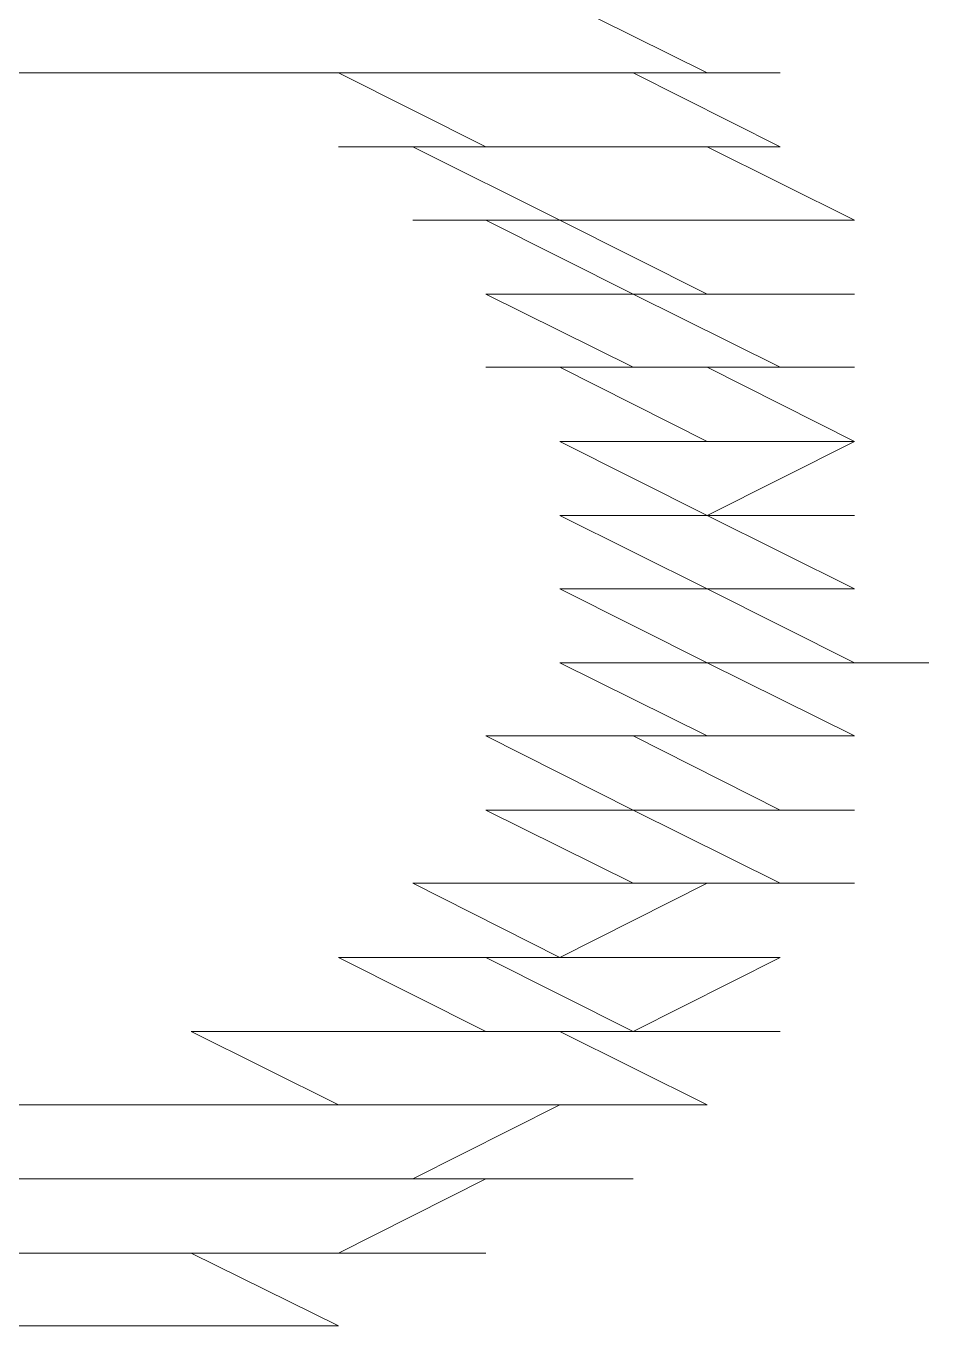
# Model space of a CAD drawing. Header units: millimetres. Extents: x 0 to 17945, y -132 to 1785.
# Drawn here: x 9941.782 to 9943.406, y 127.197 to 129.536 of the extents above; entities that cross this region are included whole.
import ezdxf

# ---------------------------------------------------------------- set-up
doc = ezdxf.new("R2010")
doc.units = ezdxf.units.MM

# ---------------------------------------------------------------- blocks, each defined once
blk = doc.blocks.new('TCR_GROWATT_40KTL3_X_FRONT')
at = {"color": 1, "lineweight": 9}
for points in [[(497.2387, 129.5835), (497.5035, 129.4515), (497.7687, 129.4515), (498.0335, 129.4515), (498.3005, 129.4515), (498.5645, 129.4515), (498.8296, 129.4515), (498.5645, 129.5835), (498.3005, 129.5835), (498.0335, 129.5835), (497.7687, 129.5835), (497.5035, 129.5835)], [(497.6364, 129.4515), (497.9016, 129.4515), (498.3005, 129.4515), (498.6967, 129.4515), (498.4316, 129.4515), (498.1667, 129.4515), (497.7687, 129.4515)], [(497.6364, 129.4515), (497.9016, 129.4515), (498.3005, 129.4515), (498.6967, 129.4515), (498.4316, 129.4515), (498.0335, 129.4515), (497.7687, 129.4515)], [(497.7687, 129.4515), (498.0335, 129.4515), (498.3005, 129.4515), (498.5645, 129.4515), (498.8296, 129.4515), (498.5645, 129.4515), (498.3005, 129.4515), (497.9016, 129.4515)], [(497.7687, 129.4515), (498.1667, 129.4515), (498.4316, 129.4515), (498.6967, 129.4515), (498.3005, 129.4515), (497.9016, 129.4515)], [(497.9016, 129.4515), (498.1667, 129.4515), (498.4316, 129.4515), (498.6967, 129.4515), (498.3005, 129.4515), (498.0335, 129.4515)], [(497.9016, 129.4515), (498.1667, 129.4515), (498.5645, 129.4515), (498.8296, 129.4515), (498.5645, 129.4515), (498.3005, 129.4515), (498.0335, 129.4515)], [(497.9016, 129.4515), (498.1667, 129.4515), (498.4316, 129.4515), (498.6967, 129.4515), (498.4316, 129.4515), (498.1667, 129.4515)], [(497.9016, 129.4515), (498.1667, 129.4515), (498.4316, 129.4515), (498.6967, 129.4515), (498.4316, 129.4515), (498.1667, 129.4515)], [(498.0335, 129.4515), (498.3005, 129.4515), (498.5645, 129.4515), (498.8296, 129.4515), (498.5645, 129.4515), (498.3005, 129.4515)], [(498.0335, 129.4515), (498.3005, 129.4515), (498.5645, 129.4515), (498.8296, 129.4515), (498.5645, 129.4515), (498.3005, 129.4515)], [(498.0335, 129.4515), (498.3005, 129.4515), (498.5645, 129.4515), (498.8296, 129.4515), (498.5645, 129.4515), (498.3005, 129.4515)], [(498.0335, 129.4515), (498.3005, 129.4515), (498.6967, 129.4515), (498.9607, 129.4515), (498.5645, 129.4515), (498.3005, 129.4515)], [(498.0335, 129.4515), (498.3005, 129.4515), (498.5645, 129.4515), (498.8296, 129.4515), (498.5645, 129.4515), (498.3005, 129.4515)], [(498.0335, 129.4515), (498.3005, 129.4515), (498.5645, 129.4515), (498.8296, 129.4515), (498.4316, 129.4515), (498.1667, 129.4515)], [(498.0335, 129.4515), (498.3005, 129.4515), (498.6967, 129.4515), (498.9607, 129.4515), (498.6967, 129.4515), (498.4316, 129.4515), (498.1667, 129.4515)], [(498.1667, 129.4515), (498.4316, 129.3183), (498.6967, 129.3183), (498.9607, 129.3183), (498.6967, 129.4515), (498.4316, 129.4515)], [(498.1667, 129.4515), (498.4316, 129.4515), (498.6967, 129.4515), (498.9607, 129.4515), (498.6967, 129.4515), (498.4316, 129.4515)], [(498.1667, 129.3183), (498.4316, 129.3183), (498.6967, 129.3183), (498.9607, 129.3183), (498.6967, 129.3183), (498.4316, 129.3183)], [(498.1667, 129.3183), (498.4316, 129.3183), (498.6967, 129.3183), (498.9607, 129.3183), (498.6967, 129.3183), (498.4316, 129.3183)], [(498.1667, 129.3183), (498.4316, 129.3183), (498.6967, 129.3183), (498.9607, 129.3183), (498.6967, 129.3183), (498.4316, 129.3183)], [(498.1667, 129.3183), (498.4316, 129.3183), (498.6967, 129.3183), (498.9607, 129.3183), (498.6967, 129.3183), (498.4316, 129.3183)], [(498.1667, 129.3183), (498.4316, 129.3183), (498.6967, 129.3183), (498.9607, 129.3183), (498.6967, 129.3183), (498.4316, 129.3183)], [(498.1667, 129.3183), (498.4316, 129.3183), (498.6967, 129.3183), (498.9607, 129.3183), (498.6967, 129.3183), (498.4316, 129.3183)], [(498.1667, 129.3183), (498.4316, 129.3183), (498.6967, 129.3183), (498.9607, 129.3183), (498.6967, 129.3183), (498.4316, 129.3183)], [(498.1667, 129.3183), (498.4316, 129.3183), (498.6967, 129.3183), (498.9607, 129.3183), (498.6967, 129.3183), (498.4316, 129.3183)], [(498.3005, 129.3183), (498.5645, 129.3183), (498.8296, 129.3183), (498.4316, 129.3183)], [(498.3005, 129.3183), (498.5645, 129.3183), (498.8296, 129.3183), (498.4316, 129.3183)], [(498.3005, 129.3183), (498.5645, 129.3183), (498.8296, 129.3183), (498.5645, 129.3183)], [(498.3005, 129.3183), (498.5645, 129.3183), (498.8296, 129.3183), (498.5645, 129.3183)], [(498.3005, 129.3183), (498.5645, 129.1863), (498.8296, 129.1863), (499.0948, 129.1863), (498.8296, 129.1863), (498.5645, 129.1863)], [(498.3005, 129.3183), (498.5645, 129.3183), (498.8296, 129.3183), (499.0948, 129.1863), (498.8296, 129.1863), (498.5645, 129.1863)], [(498.3005, 129.1863), (498.5645, 129.1863), (498.8296, 129.1863), (499.0948, 129.1863), (498.8296, 129.1863), (498.5645, 129.1863)], [(498.3005, 129.1863), (498.5645, 129.1863), (498.8296, 129.1863), (499.0948, 129.1863), (498.8296, 129.1863), (498.5645, 129.1863)], [(498.4316, 129.1863), (498.6967, 129.1863), (498.9607, 129.1863), (498.6967, 129.1863)], [(498.4316, 129.1863), (498.6967, 129.1863), (498.9607, 129.1863), (498.6967, 129.1863)], [(498.4316, 129.1863), (498.6967, 129.1863), (498.9607, 129.1863), (498.6967, 129.1863)], [(498.4316, 129.1863), (498.6967, 129.1863), (498.9607, 129.1863), (498.6967, 129.1863)], [(498.4316, 129.1863), (498.6967, 129.1863), (498.9607, 129.1863), (498.6967, 129.1863)], [(498.4316, 129.0534), (498.6967, 129.0534), (498.9607, 129.0534), (498.6967, 129.0534)], [(498.4316, 129.0534), (498.6967, 129.0534), (498.9607, 129.0534), (498.6967, 129.0534)], [(498.4316, 129.0534), (498.6967, 129.0534), (498.9607, 129.0534), (498.6967, 129.0534)], [(498.4316, 129.0534), (498.6967, 129.0534), (498.9607, 129.0534), (498.6967, 129.0534)], [(498.4316, 129.0534), (498.6967, 128.922), (498.9607, 128.922), (498.6967, 129.0534)], [(498.4316, 129.0534), (498.6967, 129.0534), (498.9607, 129.0534), (498.6967, 129.0534)], [(498.4316, 128.922), (498.6967, 128.922), (498.9607, 128.922), (498.6967, 128.922)], [(498.4316, 128.922), (498.6967, 128.922), (498.9607, 128.922), (498.6967, 128.922)], [(498.5645, 128.922), (498.8296, 128.7883), (499.0948, 128.7883), (498.8296, 128.922)], [(498.5645, 128.922), (498.8296, 128.922), (499.0948, 128.922), (498.8296, 128.922)], [(498.5645, 128.7883), (498.8296, 128.7883), (499.0948, 128.7883), (498.8296, 128.7883)], [(498.5645, 128.7883), (498.8296, 128.7883), (499.0948, 128.7883), (498.8296, 128.7883)], [(498.5645, 128.7883), (498.8296, 128.7883), (499.0948, 128.7883), (498.8296, 128.7883)], [(498.5645, 128.7883), (498.8296, 128.7883), (499.0948, 128.7883), (498.8296, 128.7883)], [(498.5645, 128.7883), (498.8296, 128.7883), (499.0948, 128.7883), (498.8296, 128.7883)], [(498.5645, 128.7883), (498.8296, 128.7883), (499.0948, 128.7883), (498.8296, 128.7883)], [(498.5645, 128.7883), (498.8296, 128.6554), (499.0948, 128.6554), (498.8296, 128.6554)], [(498.5645, 128.7883), (498.8296, 128.7883), (499.0948, 128.7883), (498.8296, 128.6554)], [(498.5645, 128.6554), (498.8296, 128.6554), (499.0948, 128.6554), (498.8296, 128.6554)], [(498.5645, 128.6554), (498.8296, 128.6554), (499.0948, 128.6554), (498.8296, 128.6554)], [(498.5645, 128.6554), (498.8296, 128.6554), (499.0948, 128.6554), (498.8296, 128.6554)], [(498.5645, 128.6554), (498.8296, 128.6554), (499.0948, 128.6554), (498.8296, 128.6554)], [(498.5645, 128.6554), (498.8296, 128.6554), (499.0948, 128.6554), (498.8296, 128.6554)], [(498.5645, 128.6554), (498.8296, 128.6554), (499.0948, 128.6554), (498.8296, 128.6554)], [(498.5645, 128.6554), (498.8296, 128.5234), (499.0948, 128.5234), (498.8296, 128.6554)], [(498.5645, 128.6554), (498.8296, 128.6554), (499.0948, 128.6554), (498.8296, 128.6554)], [(498.5645, 128.5234), (498.8296, 128.5234), (499.0948, 128.5234), (498.8296, 128.5234)], [(498.5645, 128.5234), (498.8296, 128.5234), (499.0948, 128.5234), (498.8296, 128.5234)], [(498.5645, 128.5234), (498.8296, 128.5234), (499.0948, 128.5234), (498.8296, 128.5234)], [(498.5645, 128.5234), (498.8296, 128.5234), (499.0948, 128.5234), (498.8296, 128.5234)], [(498.5645, 128.5234), (498.8296, 128.5234), (499.0948, 128.5234), (498.8296, 128.5234)], [(498.5645, 128.5234), (498.8296, 128.5234), (499.0948, 128.5234), (498.8296, 128.5234)], [(498.5645, 128.5234), (498.8296, 128.5234), (499.0948, 128.5234), (498.8296, 128.5234)], [(498.5645, 128.5234), (498.8296, 128.5234), (499.0948, 128.5234), (498.8296, 128.5234)], [(498.5645, 128.5234), (498.8296, 128.3902), (499.0948, 128.3902), (498.8296, 128.5234)], [(498.5645, 128.5234), (498.8296, 128.5234), (499.0948, 128.5234), (498.8296, 128.5234)], [(498.5645, 128.3902), (498.8296, 128.3902), (499.0948, 128.3902), (498.8296, 128.3902)], [(498.5645, 128.3902), (498.8296, 128.3902), (499.0948, 128.3902), (498.8296, 128.3902)], [(498.5645, 128.3902), (498.8296, 128.3902), (499.0948, 128.3902), (498.8296, 128.3902)], [(498.5645, 128.3902), (498.8296, 128.3902), (499.0948, 128.3902), (498.8296, 128.3902)], [(498.5645, 128.3902), (498.8296, 128.3902), (499.0948, 128.3902), (498.8296, 128.3902)], [(498.5645, 128.3902), (498.8296, 128.3902), (499.0948, 128.3902), (498.8296, 128.3902)], [(498.5645, 128.3902), (498.8296, 128.3902), (499.0948, 128.3902), (498.8296, 128.3902)], [(498.5645, 128.3902), (498.8296, 128.3902), (499.0948, 128.3902), (498.8296, 128.3902)], [(498.5645, 128.3902), (498.8296, 128.3902), (499.0948, 128.3902), (498.8296, 128.3902)], [(498.5645, 128.3902), (498.8296, 128.3902), (499.0948, 128.3902), (498.8296, 128.3902)], [(498.5645, 128.3902), (498.8296, 128.2591), (499.0948, 128.2591), (498.8296, 128.3902)], [(498.5645, 128.3902), (498.8296, 128.3902), (499.0948, 128.3902), (498.8296, 128.3902)], [(498.4316, 128.2591), (498.6967, 128.2591), (498.9607, 128.2591), (498.6967, 128.2591)], [(498.4316, 128.2591), (498.6967, 128.2591), (498.9607, 128.2591), (498.6967, 128.2591)], [(498.4316, 128.2591), (498.6967, 128.2591), (498.9607, 128.2591), (498.6967, 128.2591)], [(498.4316, 128.2591), (498.6967, 128.1253), (498.9607, 128.1253), (498.6967, 128.2591)], [(498.4316, 128.2591), (498.6967, 128.2591), (498.9607, 128.2591), (498.6967, 128.2591)], [(498.5645, 128.2591), (498.8296, 128.2591), (499.0948, 128.2591), (498.8296, 128.2591)], [(498.5645, 128.2591), (498.8296, 128.2591), (499.0948, 128.2591), (498.8296, 128.2591)], [(498.5645, 128.2591), (498.8296, 128.2591), (499.0948, 128.2591), (498.8296, 128.2591)], [(498.5645, 128.2591), (498.8296, 128.2591), (499.0948, 128.2591), (498.8296, 128.2591)], [(498.5645, 128.2591), (498.8296, 128.2591), (499.0948, 128.2591), (498.8296, 128.2591)], [(498.4316, 128.1253), (498.6967, 128.1253), (498.9607, 128.1253), (498.6967, 128.1253)], [(498.4316, 128.1253), (498.6967, 128.1253), (498.9607, 128.1253), (498.6967, 128.1253)], [(498.4316, 128.1253), (498.6967, 128.1253), (498.9607, 128.1253), (498.6967, 128.1253)], [(498.4316, 128.1253), (498.6967, 128.1253), (498.9607, 128.1253), (498.6967, 128.1253)], [(498.4316, 128.1253), (498.6967, 128.1253), (498.9607, 128.1253), (498.6967, 128.1253)], [(498.4316, 128.1253), (498.6967, 128.1253), (498.9607, 128.1253), (498.6967, 128.1253)], [(498.4316, 128.1253), (498.6967, 128.1253), (498.9607, 128.1253), (498.6967, 128.1253)], [(498.4316, 128.1253), (498.6967, 128.1253), (498.9607, 128.1253), (498.6967, 128.1253)], [(498.4316, 128.1253), (498.6967, 128.1253), (498.9607, 128.1253), (498.6967, 128.1253)], [(498.4316, 128.1253), (498.6967, 127.994), (498.9607, 127.994), (498.6967, 128.1253)], [(498.4316, 128.1253), (498.6967, 128.1253), (498.9607, 128.1253), (498.6967, 128.1253)], [(498.3005, 127.994), (498.5645, 127.994), (498.8296, 127.994), (498.5645, 127.994)], [(498.3005, 127.994), (498.5645, 127.994), (498.8296, 127.994), (499.0948, 127.994), (498.8296, 127.994), (498.5645, 127.994)], [(498.3005, 127.994), (498.5645, 127.994), (498.8296, 127.994), (498.5645, 127.994)], [(498.3005, 127.994), (498.5645, 127.994), (498.8296, 127.994), (498.5645, 127.994)], [(498.3005, 127.994), (498.5645, 127.994), (498.8296, 127.994), (498.5645, 127.994)], [(498.3005, 127.994), (498.5645, 127.994), (498.8296, 127.994), (498.5645, 127.994)], [(498.3005, 127.994), (498.5645, 127.994), (498.8296, 127.994), (498.5645, 127.994)], [(498.3005, 127.994), (498.5645, 127.8602), (498.8296, 127.8602), (498.5645, 127.8602)], [(498.3005, 127.994), (498.5645, 127.994), (498.8296, 127.994), (498.5645, 127.8602)], [(498.4316, 127.994), (498.6967, 127.994), (498.9607, 127.994), (498.6967, 127.994)], [(498.4316, 127.994), (498.6967, 127.994), (498.9607, 127.994), (498.6967, 127.994)], [(498.4316, 127.994), (498.6967, 127.994), (498.9607, 127.994), (498.6967, 127.994)], [(498.4316, 127.994), (498.6967, 127.994), (498.9607, 127.994), (498.6967, 127.994)], [(498.4316, 127.994), (498.6967, 127.994), (498.9607, 127.994), (498.6967, 127.994)], [(498.4316, 127.994), (498.6967, 127.994), (498.9607, 127.994), (498.6967, 127.994)], [(498.1667, 127.8602), (498.4316, 127.8602), (498.6967, 127.8602), (498.9607, 127.8602), (498.6967, 127.8602), (498.4316, 127.8602)], [(498.1667, 127.8602), (498.4316, 127.8602), (498.6967, 127.8602), (498.9607, 127.8602), (498.6967, 127.8602), (498.4316, 127.8602)], [(498.1667, 127.8602), (498.4316, 127.8602), (498.6967, 127.8602), (498.9607, 127.8602), (498.6967, 127.8602), (498.4316, 127.8602)], [(498.1667, 127.8602), (498.4316, 127.8602), (498.6967, 127.8602), (498.9607, 127.8602), (498.6967, 127.8602), (498.4316, 127.8602)], [(498.1667, 127.8602), (498.4316, 127.8602), (498.6967, 127.8602), (498.9607, 127.8602), (498.6967, 127.8602), (498.4316, 127.8602)], [(498.1667, 127.8602), (498.4316, 127.8602), (498.6967, 127.8602), (498.9607, 127.8602), (498.6967, 127.8602), (498.4316, 127.8602)], [(498.1667, 127.8602), (498.4316, 127.8602), (498.6967, 127.8602), (498.9607, 127.8602), (498.6967, 127.8602), (498.4316, 127.8602)], [(498.1667, 127.8602), (498.4316, 127.7273), (498.6967, 127.7273), (498.9607, 127.7273), (498.6967, 127.7273), (498.4316, 127.8602)], [(498.1667, 127.8602), (498.4316, 127.8602), (498.6967, 127.8602), (498.9607, 127.8602), (498.6967, 127.7273), (498.4316, 127.8602)], [(498.3005, 127.8602), (498.5645, 127.8602), (498.8296, 127.8602), (498.5645, 127.8602)], [(498.3005, 127.8602), (498.5645, 127.8602), (498.8296, 127.8602), (498.5645, 127.8602)], [(498.3005, 127.8602), (498.5645, 127.8602), (498.8296, 127.8602), (498.5645, 127.8602)], [(498.3005, 127.8602), (498.5645, 127.8602), (498.8296, 127.8602), (498.5645, 127.8602)], [(498.3005, 127.8602), (498.5645, 127.8602), (498.8296, 127.8602), (498.5645, 127.8602)], [(497.9016, 127.7273), (498.1667, 127.7273), (498.4316, 127.7273), (498.6967, 127.7273), (498.4316, 127.7273), (498.0335, 127.7273)], [(497.9016, 127.7273), (498.3005, 127.7273), (498.5645, 127.7273), (498.8296, 127.7273), (498.5645, 127.7273), (498.3005, 127.7273), (498.0335, 127.7273)], [(497.9016, 127.7273), (498.1667, 127.7273), (498.4316, 127.7273), (498.6967, 127.7273), (498.4316, 127.7273), (498.1667, 127.7273)], [(497.9016, 127.7273), (498.1667, 127.7273), (498.5645, 127.7273), (498.8296, 127.7273), (498.5645, 127.7273), (498.1667, 127.7273)], [(497.9016, 127.7273), (498.1667, 127.7273), (498.4316, 127.7273), (498.6967, 127.7273), (498.4316, 127.7273), (498.1667, 127.7273)], [(497.9016, 127.7273), (498.1667, 127.5953), (498.5645, 127.5953), (498.8296, 127.5953), (498.5645, 127.7273), (498.3005, 127.7273), (498.0335, 127.7273)], [(497.9016, 127.7273), (498.1667, 127.7273), (498.5645, 127.7273), (498.8296, 127.7273), (498.5645, 127.7273), (498.3005, 127.7273), (498.0335, 127.7273)], [(498.0335, 127.7273), (498.3005, 127.7273), (498.6967, 127.7273), (498.4316, 127.7273), (498.1667, 127.7273)], [(498.0335, 127.7273), (498.3005, 127.7273), (498.6967, 127.7273), (498.4316, 127.7273), (498.1667, 127.7273)], [(498.0335, 127.7273), (498.3005, 127.7273), (498.5645, 127.7273), (498.8296, 127.7273), (498.5645, 127.7273), (498.3005, 127.7273)], [(498.0335, 127.7273), (498.3005, 127.7273), (498.6967, 127.7273), (498.4316, 127.7273), (498.1667, 127.7273)], [(498.0335, 127.7273), (498.3005, 127.7273), (498.5645, 127.7273), (498.8296, 127.7273), (498.5645, 127.7273), (498.3005, 127.7273)], [(498.0335, 127.7273), (498.3005, 127.7273), (498.5645, 127.7273), (498.8296, 127.7273), (498.5645, 127.7273), (498.3005, 127.7273)], [(498.0335, 127.7273), (498.3005, 127.7273), (498.5645, 127.7273), (498.8296, 127.7273), (498.5645, 127.7273), (498.3005, 127.7273)], [(498.0335, 127.7273), (498.3005, 127.7273), (498.5645, 127.7273), (498.8296, 127.7273), (498.5645, 127.7273), (498.3005, 127.7273)], [(498.1667, 127.7273), (498.4316, 127.7273), (498.6967, 127.7273), (498.9607, 127.7273), (498.6967, 127.7273), (498.4316, 127.7273)], [(498.1667, 127.7273), (498.4316, 127.7273), (498.6967, 127.7273), (498.3005, 127.7273)], [(498.1667, 127.7273), (498.4316, 127.7273), (498.6967, 127.7273), (498.9607, 127.7273), (498.6967, 127.7273), (498.3005, 127.7273)], [(496.4417, 127.5953), (496.7086, 127.5953), (496.9735, 127.5953), (497.2387, 127.5953), (497.6364, 127.5953), (498.0335, 127.5953), (498.3005, 127.5953), (498.5645, 127.5953), (498.8296, 127.5953), (498.5645, 127.5953), (498.3005, 127.5953), (498.0335, 127.5953), (497.6364, 127.5953), (497.2387, 127.5953), (496.9735, 127.5953), (496.7086, 127.5953)], [(496.4417, 127.5953), (496.7086, 127.5953), (496.9735, 127.5953), (497.2387, 127.5953), (497.6364, 127.5953), (498.0335, 127.5953), (498.3005, 127.5953), (498.5645, 127.5953), (498.8296, 127.5953), (498.5645, 127.5953), (498.1667, 127.5953), (497.6364, 127.5953), (497.1055, 127.5953), (496.8406, 127.5953), (496.5755, 127.5953)], [(496.4417, 127.5953), (496.7086, 127.5953), (496.9735, 127.5953), (497.2387, 127.5953), (497.6364, 127.5953), (498.0335, 127.5953), (498.4316, 127.5953), (498.6967, 127.5953), (498.4316, 127.5953), (498.1667, 127.5953), (497.6364, 127.5953), (497.2387, 127.5953), (496.9735, 127.5953), (496.7086, 127.5953)], [(496.4417, 127.5953), (496.7086, 127.5953), (496.9735, 127.5953), (497.2387, 127.5953), (497.6364, 127.5953), (498.0335, 127.5953), (498.4316, 127.5953), (498.6967, 127.5953), (498.4316, 127.5953), (498.1667, 127.5953), (497.6364, 127.5953), (497.2387, 127.5953), (496.9735, 127.5953), (496.7086, 127.5953)], [(496.4417, 127.5953), (496.7086, 127.5953), (496.9735, 127.5953), (497.2387, 127.5953), (497.6364, 127.5953), (498.0335, 127.5953), (498.4316, 127.5953), (498.6967, 127.5953), (498.3005, 127.5953), (498.0335, 127.5953), (497.6364, 127.5953), (497.2387, 127.5953), (496.9735, 127.5953), (496.7086, 127.5953)], [(496.4417, 127.5953), (496.7086, 127.5953), (497.1055, 127.5953), (497.6364, 127.5953), (498.0335, 127.5953), (498.3005, 127.5953), (498.5645, 127.5953), (498.3005, 127.5953), (498.0335, 127.5953), (497.6364, 127.5953), (497.2387, 127.5953), (496.9735, 127.5953), (496.7086, 127.5953)], [(496.4417, 127.5953), (496.7086, 127.5953), (496.9735, 127.5953), (497.2387, 127.5953), (497.6364, 127.5953), (498.0335, 127.5953), (498.3005, 127.5953), (498.5645, 127.5953), (498.3005, 127.5953), (498.0335, 127.5953), (497.6364, 127.5953), (497.2387, 127.5953), (496.9735, 127.5953), (496.7086, 127.5953)], [(496.5755, 127.5953), (496.8406, 127.5953), (497.1055, 127.5953), (497.6364, 127.5953), (498.0335, 127.5953), (498.3005, 127.5953), (498.5645, 127.5953), (498.3005, 127.4621), (498.0335, 127.4621), (497.6364, 127.4621), (497.2387, 127.4621), (496.9735, 127.4621), (496.7086, 127.5953)], [(497.6364, 127.5953), (497.9016, 127.5953), (498.1667, 127.5953), (498.4316, 127.5953), (498.6967, 127.5953), (498.4316, 127.5953), (498.0335, 127.5953), (497.7687, 127.5953)], [(497.6364, 127.5953), (497.9016, 127.5953), (498.1667, 127.5953), (498.4316, 127.5953), (498.6967, 127.5953), (498.4316, 127.5953), (498.1667, 127.5953), (497.9016, 127.5953)], [(497.7687, 127.5953), (498.0335, 127.5953), (498.3005, 127.5953), (498.6967, 127.5953), (498.4316, 127.5953), (498.1667, 127.5953), (497.9016, 127.5953)], [(497.7687, 127.5953), (498.0335, 127.5953), (498.3005, 127.5953), (498.6967, 127.5953), (498.4316, 127.5953), (498.1667, 127.5953), (497.9016, 127.5953)], [(497.7687, 127.5953), (498.0335, 127.5953), (498.3005, 127.5953), (498.5645, 127.5953), (498.8296, 127.5953), (498.5645, 127.5953), (498.3005, 127.5953), (498.0335, 127.5953)], [(497.7687, 127.5953), (498.0335, 127.5953), (498.3005, 127.5953), (498.6967, 127.5953), (498.4316, 127.5953), (498.0335, 127.5953)], [(497.7687, 127.5953), (498.0335, 127.5953), (498.3005, 127.5953), (498.5645, 127.5953), (498.8296, 127.5953), (498.5645, 127.5953), (498.3005, 127.5953), (498.0335, 127.5953)], [(497.9016, 127.5953), (498.1667, 127.5953), (498.4316, 127.5953), (498.6967, 127.5953), (498.4316, 127.5953), (498.1667, 127.5953)], [(497.9016, 127.5953), (498.1667, 127.5953), (498.5645, 127.5953), (498.8296, 127.5953), (498.4316, 127.5953), (498.1667, 127.5953)], [(496.5755, 127.4621), (496.8406, 127.4621), (497.1055, 127.4621), (497.6364, 127.4621), (498.0335, 127.4621), (498.3005, 127.4621), (498.5645, 127.4621), (498.3005, 127.4621), (497.9016, 127.4621), (497.6364, 127.4621), (497.2387, 127.4621), (496.9735, 127.4621), (496.7086, 127.4621)], [(496.5755, 127.4621), (496.8406, 127.4621), (497.2387, 127.4621), (497.6364, 127.4621), (498.0335, 127.4621), (498.3005, 127.4621), (498.5645, 127.4621), (498.3005, 127.4621), (497.9016, 127.4621), (497.6364, 127.4621), (497.2387, 127.4621), (496.9735, 127.4621), (496.7086, 127.4621)], [(496.5755, 127.4621), (496.8406, 127.4621), (497.1055, 127.4621), (497.6364, 127.4621), (497.9016, 127.4621), (498.1667, 127.4621), (498.4316, 127.4621), (498.1667, 127.4621), (497.9016, 127.4621), (497.6364, 127.4621), (497.2387, 127.4621), (496.8406, 127.4621)], [(496.5755, 127.4621), (496.8406, 127.4621), (497.1055, 127.4621), (497.6364, 127.4621), (498.0335, 127.4621), (498.3005, 127.4621), (498.5645, 127.4621), (498.3005, 127.4621), (497.9016, 127.4621), (497.6364, 127.4621), (497.2387, 127.4621), (496.8406, 127.4621)], [(496.7086, 127.4621), (496.9735, 127.4621), (497.2387, 127.4621), (497.6364, 127.4621), (497.9016, 127.4621), (498.1667, 127.4621), (498.4316, 127.4621), (498.1667, 127.4621), (497.9016, 127.4621), (497.6364, 127.4621), (497.2387, 127.4621), (496.9735, 127.4621)], [(496.7086, 127.4621), (496.9735, 127.4621), (497.2387, 127.4621), (497.6364, 127.4621), (497.9016, 127.4621), (498.1667, 127.4621), (498.4316, 127.4621), (498.1667, 127.4621), (497.9016, 127.4621), (497.6364, 127.4621), (497.2387, 127.4621), (496.9735, 127.4621)], [(496.7086, 127.4621), (496.9735, 127.4621), (497.2387, 127.4621), (497.6364, 127.4621), (497.9016, 127.4621), (498.1667, 127.4621), (498.4316, 127.4621), (498.1667, 127.4621), (497.9016, 127.4621), (497.6364, 127.4621), (497.2387, 127.4621), (496.9735, 127.4621)], [(496.7086, 127.4621), (496.9735, 127.3284), (497.2387, 127.3284), (497.6364, 127.3284), (497.9016, 127.3284), (498.1667, 127.3284), (498.4316, 127.3284), (498.1667, 127.3284), (497.9016, 127.3284), (497.5035, 127.3284), (497.2387, 127.3284), (496.9735, 127.4621)], [(496.7086, 127.4621), (496.9735, 127.4621), (497.2387, 127.4621), (497.6364, 127.4621), (497.9016, 127.4621), (498.1667, 127.4621), (498.4316, 127.4621), (498.1667, 127.3284), (497.9016, 127.3284), (497.5035, 127.3284), (497.2387, 127.3284), (496.9735, 127.4621)], [(496.7086, 127.3284), (496.9735, 127.3284), (497.2387, 127.3284), (497.6364, 127.3284), (497.9016, 127.3284), (498.1667, 127.3284), (498.4316, 127.3284), (498.1667, 127.3284), (497.9016, 127.3284), (497.6364, 127.3284), (497.2387, 127.3284), (496.9735, 127.3284)], [(496.7086, 127.3284), (496.9735, 127.3284), (497.2387, 127.3284), (497.6364, 127.3284), (497.9016, 127.3284), (498.1667, 127.3284), (498.4316, 127.3284), (498.1667, 127.3284), (497.9016, 127.3284), (497.6364, 127.3284), (497.2387, 127.3284), (496.9735, 127.3284)], [(496.8406, 127.3284), (497.1055, 127.3284), (497.3724, 127.3284), (497.6364, 127.3284), (497.9016, 127.3284), (498.1667, 127.3284), (498.4316, 127.3284), (498.1667, 127.3284), (497.9016, 127.3284), (497.6364, 127.3284), (497.2387, 127.3284), (496.9735, 127.3284)], [(496.8406, 127.3284), (497.1055, 127.3284), (497.6364, 127.3284), (497.9016, 127.3284), (498.1667, 127.3284), (498.4316, 127.3284), (498.1667, 127.3284), (497.9016, 127.3284), (497.6364, 127.3284), (497.2387, 127.3284), (496.9735, 127.3284)], [(496.8406, 127.3284), (497.1055, 127.3284), (497.3724, 127.3284), (497.6364, 127.3284), (497.9016, 127.3284), (498.1667, 127.3284), (498.4316, 127.3284), (498.1667, 127.3284), (497.9016, 127.3284), (497.6364, 127.3284), (497.3724, 127.3284), (497.1055, 127.3284)], [(496.8406, 127.3284), (497.1055, 127.3284), (497.3724, 127.3284), (497.6364, 127.3284), (497.9016, 127.3284), (498.1667, 127.3284), (497.9016, 127.3284), (497.5035, 127.3284), (497.2387, 127.3284), (496.9735, 127.3284)], [(496.8406, 127.3284), (497.1055, 127.3284), (497.3724, 127.3284), (497.6364, 127.3284), (497.9016, 127.3284), (498.1667, 127.3284), (497.9016, 127.3284), (497.5035, 127.3284), (497.2387, 127.3284), (496.9735, 127.3284)], [(496.8406, 127.3284), (497.1055, 127.3284), (497.3724, 127.3284), (497.6364, 127.3284), (497.9016, 127.3284), (498.1667, 127.3284), (497.9016, 127.3284), (497.6364, 127.3284), (497.3724, 127.3284), (497.1055, 127.3284)], [(496.8406, 127.3284), (497.1055, 127.1973), (497.3724, 127.1973), (497.6364, 127.1973), (497.9016, 127.1973), (498.1667, 127.1973), (497.9016, 127.3284), (497.5035, 127.3284), (497.2387, 127.3284), (496.9735, 127.3284)], [(496.8406, 127.3284), (497.1055, 127.3284), (497.3724, 127.3284), (497.6364, 127.3284), (497.9016, 127.3284), (498.1667, 127.3284), (497.9016, 127.3284), (497.5035, 127.3284), (497.2387, 127.3284), (496.9735, 127.3284)], [(496.9735, 127.1973), (497.2387, 127.1973), (497.6364, 127.1973), (497.9016, 127.1973), (498.1667, 127.1973), (497.9016, 127.1973), (497.6364, 127.1973), (497.3724, 127.1973), (497.1055, 127.1973)], [(496.9735, 127.1973), (497.2387, 127.1973), (497.6364, 127.1973), (497.9016, 127.1973), (498.1667, 127.1973), (497.9016, 127.1973), (497.6364, 127.1973), (497.3724, 127.1973), (497.1055, 127.1973)], [(496.9735, 127.1973), (497.2387, 127.1973), (497.6364, 127.1973), (498.0335, 127.1973), (497.7687, 127.1973), (497.5035, 127.1973), (497.1055, 127.1973)], [(496.9735, 127.1973), (497.2387, 127.1973), (497.6364, 127.1973), (497.9016, 127.1973), (498.1667, 127.1973), (497.7687, 127.1973), (497.5035, 127.1973), (497.1055, 127.1973)], [(496.9735, 127.1973), (497.2387, 127.1973), (497.6364, 127.1973), (498.0335, 127.1973), (497.7687, 127.1973), (497.3724, 127.1973), (497.1055, 127.1973)], [(496.9735, 127.1973), (497.2387, 127.1973), (497.6364, 127.1973), (498.0335, 127.1973), (497.7687, 127.1973), (497.3724, 127.1973), (497.1055, 127.1973)], [(497.1055, 127.1973), (497.3724, 127.1973), (497.6364, 127.1973), (497.9016, 127.1973), (497.5035, 127.1973), (497.2387, 127.1973)], [(497.1055, 127.1973), (497.3724, 127.1973), (497.6364, 127.1973), (498.0335, 127.1973), (497.7687, 127.1973), (497.5035, 127.1973), (497.2387, 127.1973)], [(497.1055, 127.1973), (497.3724, 127.1973), (497.6364, 127.1973), (497.9016, 127.1973), (497.6364, 127.1973), (497.3724, 127.1973)], [(497.1055, 127.1973), (497.3724, 127.1973), (497.6364, 127.1973), (497.9016, 127.1973), (497.6364, 127.1973), (497.3724, 127.1973)], [(497.1055, 127.1973), (497.3724, 127.1973), (497.6364, 127.1973), (497.9016, 127.1973), (497.5035, 127.1973), (497.2387, 127.1973)], [(497.1055, 127.1973), (497.3724, 127.1973), (497.6364, 127.1973), (497.9016, 127.1973), (497.5035, 127.1973), (497.2387, 127.1973)], [(497.1055, 127.1973), (497.3724, 127.1973), (497.6364, 127.1973), (497.9016, 127.1973), (497.6364, 127.1973), (497.3724, 127.1973)], [(497.1055, 127.1973), (497.3724, 127.1973), (497.6364, 127.1973), (497.9016, 127.1973), (497.6364, 127.1973), (497.3724, 127.1973)], [(497.2387, 127.1973), (497.5035, 127.1973), (497.7687, 127.1973), (497.5035, 127.1973)], [(497.2387, 127.1973), (497.5035, 127.1973), (497.7687, 127.1973), (498.0335, 127.1973), (497.7687, 127.1973), (497.5035, 127.1973)], [(497.2387, 127.1973), (497.5035, 127.1973), (497.7687, 127.1973), (497.5035, 127.1973)], [(497.2387, 127.1973), (497.5035, 127.1973), (497.7687, 127.1973), (497.5035, 127.1973)], [(497.2387, 127.1973), (497.5035, 127.1973), (497.7687, 127.1973), (497.5035, 127.1973)], [(497.2387, 127.1973), (497.5035, 127.1973), (497.7687, 127.1973), (497.5035, 127.1973)], [(497.3724, 127.1973), (497.6364, 127.1973), (497.9016, 127.1973), (497.6364, 127.1973)], [(497.3724, 127.1973), (497.6364, 127.1973), (497.9016, 127.1973), (497.6364, 127.1973)], [(497.3724, 127.1973), (497.6364, 127.1973)], [(497.3724, 127.1973), (497.6364, 127.1973), (497.9016, 127.1973), (497.5035, 127.1973)], [(497.3724, 127.1973), (497.6364, 127.1973)], [(497.3724, 127.1973), (497.6364, 127.1973)], [(497.3724, 127.1973), (497.6364, 127.1973)], [(497.3724, 127.1973), (497.6364, 127.1973)], [(497.5035, 127.1973), (497.7687, 127.1973)]]:
    blk.add_lwpolyline(points, close=True, dxfattribs=at)
for points in [[(497.2387, 129.4515), (497.5035, 129.4515), (497.6364, 129.4515)], [(497.6364, 129.4515), (497.3724, 129.4515), (497.2387, 129.4515)], [(497.2387, 129.4515), (497.5035, 129.4515), (497.6364, 129.4515)], [(497.6364, 129.4515), (498.0335, 129.4515), (498.4316, 129.4515), (498.6967, 129.4515), (498.8296, 129.4515)], [(498.8296, 129.4515), (498.4316, 129.4515), (498.1667, 129.4515), (497.7687, 129.4515), (497.6364, 129.4515)], [(497.6364, 129.4515), (497.9016, 129.4515), (498.3005, 129.4515), (498.6967, 129.4515), (498.8296, 129.4515)], [(498.8296, 129.4515), (498.4316, 129.4515), (498.0335, 129.4515), (497.7687, 129.4515), (497.6364, 129.4515)], [(497.6364, 129.4515), (497.9016, 129.4515), (498.3005, 129.4515), (498.6967, 129.4515), (498.8296, 129.4515)], [(498.8296, 129.4515), (498.4316, 129.4515), (498.0335, 129.4515), (497.7687, 129.4515), (497.6364, 129.4515)], [(497.6364, 129.4515), (497.9016, 129.4515), (498.3005, 129.4515), (498.6967, 129.4515), (498.8296, 129.4515)], [(498.8296, 129.4515), (498.4316, 129.4515), (498.0335, 129.4515), (497.7687, 129.4515), (497.6364, 129.4515)], [(497.7687, 129.4515), (498.1667, 129.4515), (498.4316, 129.4515), (498.6967, 129.4515), (498.8296, 129.4515)], [(498.8296, 129.4515), (498.4316, 129.4515), (498.0335, 129.4515), (497.7687, 129.4515)], [(497.7687, 129.4515), (498.0335, 129.4515), (498.3005, 129.4515), (498.6967, 129.4515), (498.8296, 129.4515)], [(498.8296, 129.4515), (498.4316, 129.4515), (498.0335, 129.4515), (497.7687, 129.4515)], [(497.9016, 129.4515), (498.1667, 129.4515), (498.5645, 129.4515), (498.8296, 129.4515)], [(498.8296, 129.4515), (498.5645, 129.4515), (498.3005, 129.4515), (498.0335, 129.4515), (497.9016, 129.4515)], [(497.9016, 129.4515), (498.1667, 129.4515), (498.5645, 129.4515), (498.8296, 129.4515)], [(498.8296, 129.4515), (498.5645, 129.4515), (498.3005, 129.4515), (498.0335, 129.4515), (497.9016, 129.4515)], [(497.9016, 129.4515), (498.1667, 129.4515), (498.4316, 129.4515), (498.6967, 129.4515), (498.8296, 129.4515)], [(498.8296, 129.4515), (498.5645, 129.4515), (498.1667, 129.4515), (497.9016, 129.4515)], [(497.9016, 129.4515), (498.1667, 129.4515), (498.4316, 129.4515), (498.6967, 129.4515), (498.8296, 129.4515)], [(498.8296, 129.4515), (498.5645, 129.4515), (498.1667, 129.4515), (497.9016, 129.4515)], [(498.0335, 129.4515), (498.3005, 129.4515), (498.5645, 129.4515), (498.8296, 129.4515)], [(498.8296, 129.4515), (498.5645, 129.4515), (498.3005, 129.4515), (498.0335, 129.4515)], [(498.0335, 129.4515), (498.3005, 129.4515), (498.5645, 129.4515), (498.8296, 129.4515)], [(498.8296, 129.4515), (498.5645, 129.4515), (498.3005, 129.4515), (498.0335, 129.4515)], [(498.0335, 129.4515), (498.3005, 129.4515), (498.5645, 129.4515), (498.8296, 129.4515)], [(498.8296, 129.4515), (498.5645, 129.4515), (498.3005, 129.4515), (498.0335, 129.4515)], [(498.0335, 129.4515), (498.3005, 129.4515), (498.5645, 129.4515), (498.8296, 129.4515)], [(498.8296, 129.4515), (498.5645, 129.4515), (498.3005, 129.4515), (498.0335, 129.4515)], [(498.0335, 129.4515), (498.3005, 129.4515), (498.5645, 129.4515), (498.8296, 129.4515)], [(498.8296, 129.4515), (498.5645, 129.4515), (498.3005, 129.4515), (498.0335, 129.4515)], [(498.4316, 129.1863), (498.6967, 129.0534), (498.9607, 129.0534), (499.0948, 129.0534)], [(499.0948, 129.0534), (498.8296, 129.0534), (498.5645, 129.1863), (498.4316, 129.1863)], [(498.4316, 128.922), (498.6967, 128.922), (498.9607, 128.922), (499.0948, 128.922)], [(499.0948, 128.922), (498.8296, 128.922), (498.5645, 128.922), (498.4316, 128.922)], [(498.4316, 128.922), (498.6967, 128.922), (498.9607, 128.922), (499.0948, 128.922)], [(499.0948, 128.922), (498.8296, 128.922), (498.5645, 128.922), (498.4316, 128.922)], [(498.5645, 128.922), (498.8296, 128.922), (499.0948, 128.922)], [(499.0948, 128.922), (498.8296, 128.922), (498.5645, 128.922)], [(498.5645, 128.922), (498.8296, 128.922), (499.0948, 128.922)], [(499.0948, 128.922), (498.8296, 128.922), (498.5645, 128.922)], [(498.5645, 128.3902), (498.8296, 128.3902), (499.0948, 128.3902), (499.2285, 128.3902)], [(499.2285, 128.3902), (498.9607, 128.3902), (498.6967, 128.3902), (498.5645, 128.3902)], [(498.5645, 128.3902), (498.8296, 128.3902), (499.0948, 128.3902), (499.2285, 128.3902)], [(499.2285, 128.3902), (498.9607, 128.3902), (498.6967, 128.3902), (498.5645, 128.3902)], [(498.5645, 128.3902), (498.8296, 128.3902), (499.0948, 128.3902)], [(499.0948, 128.3902), (498.8296, 128.3902), (498.5645, 128.3902)], [(498.5645, 128.3902), (498.8296, 128.3902), (499.0948, 128.3902)], [(499.0948, 128.3902), (498.8296, 128.3902), (498.5645, 128.3902)], [(498.4316, 128.2591), (498.6967, 128.2591), (498.9607, 128.2591), (499.0948, 128.2591)], [(499.0948, 128.2591), (498.8296, 128.2591), (498.5645, 128.2591), (498.4316, 128.2591)], [(498.4316, 128.2591), (498.6967, 128.2591), (498.9607, 128.2591), (499.0948, 128.2591)], [(499.0948, 128.2591), (498.8296, 128.2591), (498.5645, 128.2591), (498.4316, 128.2591)], [(498.4316, 128.2591), (498.6967, 128.2591), (498.9607, 128.2591), (499.0948, 128.2591)], [(499.0948, 128.2591), (498.8296, 128.2591), (498.5645, 128.2591), (498.4316, 128.2591)], [(498.5645, 128.2591), (498.8296, 128.2591), (499.0948, 128.2591)], [(499.0948, 128.2591), (498.8296, 128.2591), (498.5645, 128.2591)], [(498.5645, 128.2591), (498.8296, 128.2591), (499.0948, 128.2591)], [(499.0948, 128.2591), (498.8296, 128.2591), (498.5645, 128.2591)], [(498.5645, 128.2591), (498.8296, 128.2591), (499.0948, 128.2591)], [(499.0948, 128.2591), (498.8296, 128.2591), (498.5645, 128.2591)], [(498.4316, 128.1253), (498.6967, 128.1253), (498.9607, 128.1253), (499.0948, 128.1253)], [(499.0948, 128.1253), (498.8296, 128.1253), (498.5645, 128.1253), (498.4316, 128.1253)], [(498.4316, 128.1253), (498.6967, 128.1253), (498.9607, 128.1253), (499.0948, 128.1253)], [(499.0948, 128.1253), (498.8296, 128.1253), (498.5645, 128.1253), (498.4316, 128.1253)], [(498.4316, 128.1253), (498.6967, 128.1253), (498.9607, 128.1253), (499.0948, 128.1253)], [(499.0948, 128.1253), (498.8296, 128.1253), (498.5645, 128.1253), (498.4316, 128.1253)], [(498.3005, 127.994), (498.5645, 127.994), (498.8296, 127.994), (498.9607, 127.994)], [(498.9607, 127.994), (498.6967, 127.994), (498.4316, 127.994), (498.3005, 127.994)], [(498.4316, 127.994), (498.6967, 127.994), (498.9607, 127.994), (499.0948, 127.994)], [(499.0948, 127.994), (498.8296, 127.994), (498.5645, 127.994), (498.4316, 127.994)], [(498.4316, 127.994), (498.6967, 127.994), (498.9607, 127.994), (499.0948, 127.994)], [(499.0948, 127.994), (498.8296, 127.994), (498.5645, 127.994), (498.4316, 127.994)], [(498.1667, 127.8602), (498.4316, 127.8602), (498.6967, 127.8602), (498.9607, 127.8602)], [(498.9607, 127.8602), (498.6967, 127.8602), (498.4316, 127.8602), (498.1667, 127.8602)], [(498.1667, 127.8602), (498.4316, 127.8602), (498.6967, 127.8602), (498.9607, 127.8602)], [(498.9607, 127.8602), (498.6967, 127.8602), (498.4316, 127.8602), (498.1667, 127.8602)], [(498.1667, 127.8602), (498.4316, 127.8602), (498.6967, 127.8602), (498.9607, 127.8602)], [(498.9607, 127.8602), (498.6967, 127.8602), (498.4316, 127.8602), (498.1667, 127.8602)], [(498.1667, 127.8602), (498.4316, 127.8602), (498.6967, 127.8602), (498.9607, 127.8602)], [(498.9607, 127.8602), (498.6967, 127.8602), (498.4316, 127.8602), (498.1667, 127.8602)], [(498.1667, 127.8602), (498.4316, 127.8602), (498.6967, 127.8602), (498.9607, 127.8602)], [(498.9607, 127.8602), (498.6967, 127.8602), (498.4316, 127.8602), (498.1667, 127.8602)], [(498.1667, 127.8602), (498.4316, 127.8602), (498.6967, 127.8602), (498.9607, 127.8602)], [(498.9607, 127.8602), (498.6967, 127.8602), (498.4316, 127.8602), (498.1667, 127.8602)], [(498.1667, 127.8602), (498.4316, 127.8602), (498.6967, 127.8602), (498.9607, 127.8602)], [(498.9607, 127.8602), (498.6967, 127.8602), (498.4316, 127.8602), (498.1667, 127.8602)], [(498.3005, 127.8602), (498.5645, 127.8602), (498.8296, 127.8602), (498.9607, 127.8602)], [(498.9607, 127.8602), (498.6967, 127.8602), (498.4316, 127.8602), (498.3005, 127.8602)], [(498.3005, 127.8602), (498.5645, 127.8602), (498.8296, 127.8602), (498.9607, 127.8602)], [(498.9607, 127.8602), (498.6967, 127.8602), (498.4316, 127.8602), (498.3005, 127.8602)], [(498.3005, 127.8602), (498.5645, 127.8602), (498.8296, 127.8602), (498.9607, 127.8602)], [(498.9607, 127.8602), (498.6967, 127.8602), (498.4316, 127.8602), (498.3005, 127.8602)], [(497.9016, 127.7273), (498.1667, 127.7273), (498.4316, 127.7273), (498.6967, 127.7273), (498.8296, 127.7273)], [(498.8296, 127.7273), (498.5645, 127.7273), (498.1667, 127.7273), (497.9016, 127.7273)], [(498.0335, 127.7273), (498.3005, 127.7273), (498.5645, 127.7273), (498.8296, 127.7273)], [(498.8296, 127.7273), (498.5645, 127.7273), (498.3005, 127.7273), (498.0335, 127.7273)], [(498.0335, 127.7273), (498.3005, 127.7273), (498.5645, 127.7273), (498.8296, 127.7273)], [(498.8296, 127.7273), (498.5645, 127.7273), (498.3005, 127.7273), (498.0335, 127.7273)], [(498.0335, 127.7273), (498.3005, 127.7273), (498.5645, 127.7273), (498.8296, 127.7273)], [(498.8296, 127.7273), (498.5645, 127.7273), (498.3005, 127.7273), (498.0335, 127.7273)], [(498.0335, 127.7273), (498.3005, 127.7273), (498.5645, 127.7273), (498.8296, 127.7273)], [(498.8296, 127.7273), (498.5645, 127.7273), (498.3005, 127.7273), (498.0335, 127.7273)], [(498.1667, 127.7273), (498.4316, 127.7273), (498.6967, 127.7273), (498.9607, 127.7273)], [(498.8296, 127.7273), (498.5645, 127.7273), (498.3005, 127.7273), (498.1667, 127.7273)], [(496.4417, 127.5953), (496.7086, 127.5953), (496.9735, 127.5953), (497.2387, 127.5953), (497.6364, 127.5953), (498.0335, 127.5953), (498.3005, 127.5953), (498.5645, 127.5953), (498.8296, 127.5953)], [(498.8296, 127.5953), (498.5645, 127.5953), (498.3005, 127.5953), (498.0335, 127.5953), (497.6364, 127.5953), (497.2387, 127.5953), (496.9735, 127.5953), (496.7086, 127.5953), (496.4417, 127.5953)], [(496.4417, 127.5953), (496.7086, 127.5953), (496.9735, 127.5953), (497.2387, 127.5953), (497.6364, 127.5953), (498.0335, 127.5953), (498.4316, 127.5953), (498.6967, 127.5953)], [(498.6967, 127.5953), (498.4316, 127.5953), (498.1667, 127.5953), (497.6364, 127.5953), (497.1055, 127.5953), (496.8406, 127.5953), (496.5755, 127.5953), (496.4417, 127.5953)], [(496.4417, 127.5953), (496.7086, 127.5953), (496.9735, 127.5953), (497.2387, 127.5953), (497.6364, 127.5953), (498.0335, 127.5953), (498.3005, 127.5953), (498.5645, 127.5953), (498.6967, 127.5953)], [(498.6967, 127.5953), (498.3005, 127.5953), (498.0335, 127.5953), (497.6364, 127.5953), (497.2387, 127.5953), (496.9735, 127.5953), (496.7086, 127.5953), (496.4417, 127.5953)], [(496.5755, 127.5953), (496.8406, 127.4621), (497.2387, 127.4621), (497.6364, 127.4621), (498.0335, 127.4621), (498.3005, 127.4621), (498.5645, 127.4621), (498.6967, 127.4621)], [(498.6967, 127.4621), (498.4316, 127.4621), (498.1667, 127.4621), (497.6364, 127.4621), (497.2387, 127.4621), (496.9735, 127.4621), (496.7086, 127.5953), (496.5755, 127.5953)], [(497.6364, 127.5953), (497.9016, 127.5953), (498.3005, 127.5953), (498.5645, 127.5953), (498.8296, 127.5953)], [(498.8296, 127.5953), (498.5645, 127.5953), (498.3005, 127.5953), (498.0335, 127.5953), (497.7687, 127.5953), (497.6364, 127.5953)], [(497.6364, 127.5953), (497.9016, 127.5953), (498.1667, 127.5953), (498.4316, 127.5953), (498.6967, 127.5953), (498.8296, 127.5953)], [(498.8296, 127.5953), (498.5645, 127.5953), (498.1667, 127.5953), (497.9016, 127.5953), (497.6364, 127.5953)], [(497.7687, 127.5953), (498.0335, 127.5953), (498.3005, 127.5953), (498.5645, 127.5953), (498.8296, 127.5953)], [(498.8296, 127.5953), (498.5645, 127.5953), (498.3005, 127.5953), (498.0335, 127.5953), (497.7687, 127.5953)], [(497.9016, 127.5953), (498.1667, 127.5953), (498.5645, 127.5953), (498.8296, 127.5953)], [(498.8296, 127.5953), (498.5645, 127.5953), (498.3005, 127.5953), (498.0335, 127.5953), (497.9016, 127.5953)], [(497.9016, 127.5953), (498.1667, 127.5953), (498.5645, 127.5953), (498.8296, 127.5953)], [(498.8296, 127.5953), (498.5645, 127.5953), (498.3005, 127.5953), (498.0335, 127.5953), (497.9016, 127.5953)], [(496.5755, 127.4621), (496.8406, 127.4621), (497.1055, 127.4621), (497.6364, 127.4621), (498.0335, 127.4621), (498.3005, 127.4621), (498.5645, 127.4621)], [(498.5645, 127.4621), (498.3005, 127.4621), (498.0335, 127.4621), (497.6364, 127.4621), (497.2387, 127.4621), (496.9735, 127.4621), (496.7086, 127.4621), (496.5755, 127.4621)], [(496.5755, 127.4621), (496.8406, 127.4621), (497.1055, 127.4621), (497.6364, 127.4621), (498.0335, 127.4621), (498.3005, 127.4621), (498.5645, 127.4621)], [(498.5645, 127.4621), (498.3005, 127.4621), (498.0335, 127.4621), (497.6364, 127.4621), (497.2387, 127.4621), (496.9735, 127.4621), (496.7086, 127.4621), (496.5755, 127.4621)], [(496.7086, 127.4621), (496.9735, 127.4621), (497.2387, 127.4621), (497.6364, 127.4621), (497.9016, 127.4621), (498.1667, 127.4621), (498.4316, 127.4621), (498.5645, 127.4621)], [(498.5645, 127.4621), (498.3005, 127.4621), (497.9016, 127.4621), (497.6364, 127.4621), (497.2387, 127.4621), (496.9735, 127.4621), (496.7086, 127.4621)], [(496.7086, 127.4621), (496.9735, 127.4621), (497.2387, 127.4621), (497.6364, 127.4621), (497.9016, 127.4621), (498.1667, 127.4621), (498.4316, 127.4621)], [(498.4316, 127.4621), (498.1667, 127.4621), (497.9016, 127.4621), (497.6364, 127.4621), (497.2387, 127.4621), (496.9735, 127.4621), (496.7086, 127.4621)], [(496.7086, 127.4621), (496.9735, 127.4621), (497.2387, 127.4621), (497.6364, 127.4621), (497.9016, 127.4621), (498.1667, 127.4621), (498.4316, 127.4621)], [(498.4316, 127.4621), (498.1667, 127.4621), (497.9016, 127.4621), (497.6364, 127.4621), (497.2387, 127.4621), (496.9735, 127.4621), (496.7086, 127.4621)], [(496.8406, 127.3284), (497.1055, 127.3284), (497.3724, 127.3284), (497.6364, 127.3284), (497.9016, 127.3284), (498.1667, 127.3284), (498.3005, 127.3284)], [(498.3005, 127.3284), (498.0335, 127.3284), (497.6364, 127.3284), (497.3724, 127.3284), (497.1055, 127.3284), (496.8406, 127.3284)], [(496.8406, 127.3284), (497.1055, 127.3284), (497.3724, 127.3284), (497.6364, 127.3284), (497.9016, 127.3284), (498.1667, 127.3284), (498.3005, 127.3284)], [(498.3005, 127.3284), (498.0335, 127.3284), (497.6364, 127.3284), (497.3724, 127.3284), (497.1055, 127.3284), (496.8406, 127.3284)], [(497.1055, 127.1973), (497.3724, 127.1973), (497.6364, 127.1973), (498.0335, 127.1973), (498.1667, 127.1973)], [(498.1667, 127.1973), (497.7687, 127.1973), (497.3724, 127.1973), (497.1055, 127.1973)], [(497.1055, 127.1973), (497.3724, 127.1973), (497.6364, 127.1973), (498.0335, 127.1973), (498.1667, 127.1973)], [(498.1667, 127.1973), (497.7687, 127.1973), (497.3724, 127.1973), (497.1055, 127.1973)]]:
    blk.add_lwpolyline(points, dxfattribs=at)

msp = doc.modelspace()

# ---------------------------------------------------------------- block references
msp.add_blockref('TCR_GROWATT_40KTL3_X_FRONT', (9444.1773, 0))

doc.saveas('drawing.dxf')
